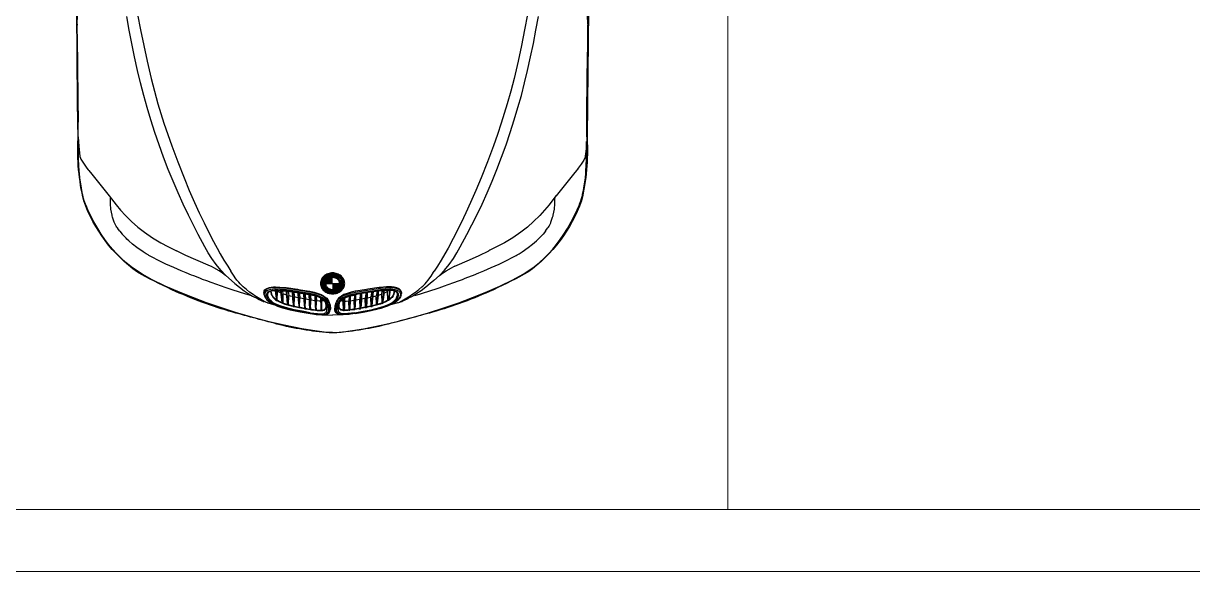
# Model space of a CAD drawing. Header units: inches. Extents: x 13 to 261, y -112 to -47.
# Drawn here: x 21.486 to 25.245, y -83.927 to -82.163 of the extents above; entities that cross this region are included whole.
import ezdxf

# ---------------------------------------------------------------- set-up
doc = ezdxf.new("R2010")
doc.units = ezdxf.units.IN
doc.header["$MEASUREMENT"] = 0
doc.layers.add('BANQUETA', color=2, linetype='Continuous', lineweight=18)
doc.layers.add('CAJONES', color=3, linetype='Continuous', lineweight=20)
doc.layers.add('CONTORNO', color=7, linetype='Continuous')

msp = doc.modelspace()

# ---------------------------------------------------------------- linework, layer by layer
for p, q in [((21.7058, -82.6485), (21.7614, -82.7181)), ((23.2538, -82.6485), (23.1982, -82.7181)), ((21.7956, -82.8317), (21.803, -82.8407)), ((23.164, -82.8317), (23.1566, -82.8407)), ((22.0872, -82.9443), (22.0874, -82.9439)), ((22.1364, -82.9743), (22.12, -82.9571)), ((22.8232, -82.9743), (22.8396, -82.9571)), ((22.8724, -82.9443), (22.8722, -82.9439)), ((22.1546, -82.9901), (22.1364, -82.9743)), ((22.444, -82.9984), (22.4575, -82.9984)), ((22.4441, -82.9973), (22.4576, -82.9973)), ((22.4442, -82.9962), (22.4578, -82.9962)), ((22.4444, -82.9951), (22.458, -82.9951)), ((22.4446, -82.9939), (22.4584, -82.9939)), ((22.4448, -82.9928), (22.4588, -82.9928)), ((22.4452, -82.9917), (22.4593, -82.9917)), ((22.4455, -82.9906), (22.46, -82.9906)), ((22.4459, -82.9894), (22.4573, -82.9894)), ((22.4464, -82.9883), (22.4557, -82.9883)), ((22.4469, -82.9872), (22.4541, -82.9872)), ((22.4475, -82.9861), (22.4525, -82.9861)), ((22.4482, -82.985), (22.4508, -82.985)), ((22.4489, -82.9838), (22.4502, -82.9838)), ((22.4497, -82.9827), (22.4512, -82.9827)), ((22.4506, -82.9816), (22.4522, -82.9816)), ((22.4515, -82.9805), (22.4533, -82.9805)), ((22.4526, -82.9793), (22.4543, -82.9793)), ((22.4538, -82.9782), (22.4554, -82.9782)), ((22.4546, -82.9827), (22.4568, -82.9827)), ((22.455, -82.9771), (22.4733, -82.9771)), ((22.4551, -82.9838), (22.4558, -82.9838)), ((22.4556, -82.9816), (22.4577, -82.9816)), ((22.4565, -82.976), (22.4733, -82.976)), ((22.4577, -82.985), (22.46, -82.985)), ((22.4581, -82.9749), (22.4734, -82.9749)), ((22.4583, -82.9861), (22.4589, -82.9861)), ((22.4588, -82.9838), (22.461, -82.9838)), ((22.4592, -82.9894), (22.4607, -82.9894)), ((22.4592, -82.9984), (22.4798, -82.9984)), ((22.4593, -82.9973), (22.4798, -82.9973)), ((22.4595, -82.9962), (22.4798, -82.9962)), ((22.4597, -82.9782), (22.4732, -82.9782)), ((22.4598, -82.9951), (22.4798, -82.9951)), ((22.4599, -82.9737), (22.4734, -82.9737)), ((22.4599, -82.9827), (22.4608, -82.9827)), ((22.4602, -82.9883), (22.4615, -82.9883)), ((22.4602, -82.9939), (22.4798, -82.9939)), ((22.4604, -82.9793), (22.4732, -82.9793)), ((22.4607, -82.9928), (22.4798, -82.9928)), ((22.4613, -82.9872), (22.4625, -82.9872)), ((22.4613, -82.9917), (22.4798, -82.9917)), ((22.4619, -82.9906), (22.4798, -82.9906)), ((22.462, -82.9726), (22.4734, -82.9726)), ((22.4623, -82.9861), (22.4637, -82.9861)), ((22.4628, -82.9894), (22.4798, -82.9894)), ((22.4633, -82.985), (22.4651, -82.985)), ((22.4637, -82.9883), (22.4798, -82.9883)), ((22.464, -82.9805), (22.4757, -82.9805)), ((22.4643, -82.9838), (22.4667, -82.9838)), ((22.4644, -82.9715), (22.4735, -82.9715)), ((22.4647, -82.9816), (22.4713, -82.9816)), ((22.4648, -82.9827), (22.4687, -82.9827)), ((22.4649, -82.9872), (22.4798, -82.9872)), ((22.4662, -82.9861), (22.4798, -82.9861)), ((22.4675, -82.9704), (22.4735, -82.9704)), ((22.4678, -82.985), (22.4798, -82.985)), ((22.4699, -82.9838), (22.4798, -82.9838)), ((22.4719, -82.9693), (22.4877, -82.9693)), ((22.4727, -82.9827), (22.4798, -82.9827)), ((22.4756, -82.9793), (22.484, -82.9793)), ((22.4768, -82.9782), (22.4781, -82.9782)), ((22.4769, -82.976), (22.4772, -82.976)), ((22.4769, -82.9771), (22.4777, -82.9771)), ((22.4775, -82.9704), (22.4821, -82.9704)), ((22.478, -82.9715), (22.4817, -82.9715)), ((22.4784, -82.9726), (22.4813, -82.9726)), ((22.4788, -82.9737), (22.4808, -82.9737)), ((22.4793, -82.9749), (22.4804, -82.9749)), ((22.4797, -82.976), (22.4799, -82.976)), ((22.4815, -82.9782), (22.4828, -82.9782)), ((22.482, -82.9771), (22.4828, -82.9771)), ((22.4824, -82.976), (22.4828, -82.976)), ((22.484, -82.9805), (22.498, -82.9805)), ((22.4861, -82.9704), (22.4921, -82.9704)), ((22.4862, -82.9715), (22.4952, -82.9715)), ((22.4862, -82.9726), (22.4977, -82.9726)), ((22.4863, -82.9737), (22.4998, -82.9737)), ((22.4863, -82.9749), (22.5016, -82.9749)), ((22.4863, -82.976), (22.5032, -82.976)), ((22.4864, -82.9771), (22.501, -82.9771)), ((22.4864, -82.9782), (22.5, -82.9782)), ((22.4865, -82.9793), (22.499, -82.9793)), ((22.4883, -82.9816), (22.497, -82.9816)), ((22.491, -82.9827), (22.496, -82.9827)), ((22.493, -82.9838), (22.4952, -82.9838)), ((22.4946, -82.985), (22.4966, -82.985)), ((22.496, -82.9861), (22.5006, -82.9861)), ((22.4971, -82.9872), (22.4996, -82.9872)), ((22.4981, -82.9883), (22.4998, -82.9883)), ((22.4989, -82.9894), (22.5005, -82.9894)), ((22.4995, -82.985), (22.5016, -82.985)), ((22.4997, -82.9906), (22.5141, -82.9906)), ((22.5003, -82.9917), (22.5145, -82.9917)), ((22.5008, -82.9928), (22.5148, -82.9928)), ((22.5013, -82.9939), (22.5151, -82.9939)), ((22.5016, -82.9951), (22.5153, -82.9951)), ((22.5019, -82.9962), (22.5154, -82.9962)), ((22.5021, -82.9973), (22.5156, -82.9973)), ((22.5022, -82.9984), (22.5156, -82.9984)), ((22.5023, -82.9838), (22.5026, -82.9838)), ((22.5024, -82.9805), (22.5036, -82.9805)), ((22.5025, -82.9894), (22.5137, -82.9894)), ((22.503, -82.9771), (22.5046, -82.9771)), ((22.5034, -82.9793), (22.5071, -82.9793)), ((22.5044, -82.9782), (22.5059, -82.9782)), ((22.5053, -82.9883), (22.5132, -82.9883)), ((22.5063, -82.9838), (22.5081, -82.9838)), ((22.5069, -82.9805), (22.5081, -82.9805)), ((22.5073, -82.9827), (22.5099, -82.9827)), ((22.5079, -82.9816), (22.5091, -82.9816)), ((22.5081, -82.9872), (22.5127, -82.9872)), ((22.5095, -82.9838), (22.5107, -82.9838)), ((22.5102, -82.985), (22.5115, -82.985)), ((22.511, -82.9861), (22.5121, -82.9861)), ((22.805, -82.9901), (22.8232, -82.9743)), ((22.282, -83.0277), (22.282, -83.0239)), ((22.3018, -83.0537), (22.3028, -83.0245)), ((22.3204, -83.0623), (22.3214, -83.0335)), ((22.444, -82.9995), (22.4574, -82.9995)), ((22.444, -83.0007), (22.4575, -83.0007)), ((22.4441, -83.0018), (22.4576, -83.0018)), ((22.4442, -83.0029), (22.4578, -83.0029)), ((22.4444, -83.004), (22.458, -83.004)), ((22.4446, -83.0051), (22.4584, -83.0051)), ((22.4448, -83.0063), (22.4588, -83.0063)), ((22.4451, -83.0074), (22.4593, -83.0074)), ((22.4455, -83.0085), (22.46, -83.0085)), ((22.4459, -83.0096), (22.4607, -83.0096)), ((22.4464, -83.0108), (22.4616, -83.0108)), ((22.4469, -83.0119), (22.4625, -83.0119)), ((22.4475, -83.013), (22.4637, -83.013)), ((22.4482, -83.0141), (22.4651, -83.0141)), ((22.4489, -83.0152), (22.4667, -83.0152)), ((22.4497, -83.0164), (22.4687, -83.0164)), ((22.4506, -83.0175), (22.4713, -83.0175)), ((22.4515, -83.0186), (22.4757, -83.0186)), ((22.4526, -83.0197), (22.507, -83.0197)), ((22.4538, -83.0209), (22.5059, -83.0209)), ((22.455, -83.022), (22.5046, -83.022)), ((22.4565, -83.0231), (22.5032, -83.0231)), ((22.4574, -82.9995), (22.5022, -82.9995)), ((22.4581, -83.0242), (22.5016, -83.0242)), ((22.4599, -83.0253), (22.4998, -83.0253)), ((22.462, -83.0265), (22.4977, -83.0265)), ((22.4644, -83.0276), (22.4952, -83.0276)), ((22.4675, -83.0287), (22.4922, -83.0287)), ((22.4719, -83.0298), (22.4877, -83.0298)), ((22.4798, -82.9995), (22.5005, -82.9995)), ((22.4798, -83.0007), (22.5005, -83.0007)), ((22.4798, -83.0018), (22.5003, -83.0018)), ((22.4798, -83.0029), (22.5001, -83.0029)), ((22.4798, -83.004), (22.4998, -83.004)), ((22.4798, -83.0051), (22.4995, -83.0051)), ((22.4798, -83.0063), (22.499, -83.0063)), ((22.4798, -83.0074), (22.4984, -83.0074)), ((22.4798, -83.0085), (22.4977, -83.0085)), ((22.4798, -83.0096), (22.4969, -83.0096)), ((22.4798, -83.0108), (22.4959, -83.0108)), ((22.4798, -83.0119), (22.4948, -83.0119)), ((22.4798, -83.013), (22.4935, -83.013)), ((22.4798, -83.0141), (22.4918, -83.0141)), ((22.4798, -83.0152), (22.4898, -83.0152)), ((22.4798, -83.0164), (22.4869, -83.0164)), ((22.484, -83.0186), (22.5081, -83.0186)), ((22.4884, -83.0175), (22.5091, -83.0175)), ((22.491, -83.0164), (22.51, -83.0164)), ((22.493, -83.0152), (22.5107, -83.0152)), ((22.4946, -83.0141), (22.5115, -83.0141)), ((22.496, -83.013), (22.5121, -83.013)), ((22.4971, -83.0119), (22.5127, -83.0119)), ((22.4981, -83.0108), (22.5132, -83.0108)), ((22.499, -83.0096), (22.5137, -83.0096)), ((22.4997, -83.0085), (22.5141, -83.0085)), ((22.5003, -83.0074), (22.5145, -83.0074)), ((22.5008, -83.0063), (22.5148, -83.0063)), ((22.5013, -83.0051), (22.5151, -83.0051)), ((22.5016, -83.004), (22.5153, -83.004)), ((22.5019, -83.0029), (22.5154, -83.0029)), ((22.5021, -83.0018), (22.5156, -83.0018)), ((22.5022, -82.9995), (22.5157, -82.9995)), ((22.5022, -83.0007), (22.5156, -83.0007)), ((22.6392, -83.0623), (22.6382, -83.0335)), ((22.6578, -83.0537), (22.6568, -83.0245)), ((22.6776, -83.0281), (22.6782, -83.0291)), ((22.678, -83.0241), (22.678, -83.0239)), ((22.3204, -83.0639), (22.3184, -83.0633)), ((22.3384, -83.0679), (22.3394, -83.0393)), ((22.3394, -83.0393), (22.3392, -83.0385)), ((22.3508, -83.0419), (22.3446, -83.0405)), ((22.3562, -83.0723), (22.3572, -83.0435)), ((22.3572, -83.0435), (22.357, -83.0427)), ((22.3738, -83.0759), (22.3748, -83.0471)), ((22.3748, -83.0471), (22.3746, -83.0465)), ((22.3916, -83.0793), (22.3926, -83.0505)), ((22.3926, -83.0505), (22.3924, -83.0497)), ((22.4052, -83.0527), (22.3926, -83.0505)), ((22.4092, -83.0823), (22.4102, -83.0535)), ((22.4102, -83.0535), (22.41, -83.0527)), ((22.4234, -83.0553), (22.4102, -83.0535)), ((22.4268, -83.0847), (22.4278, -83.0557)), ((22.4282, -83.0557), (22.4278, -83.0557)), ((22.4444, -83.0855), (22.4454, -83.0565)), ((22.4452, -83.0487), (22.4454, -83.0557)), ((22.4454, -83.0565), (22.4454, -83.0557)), ((22.4584, -83.0641), (22.4582, -83.0633)), ((22.466, -83.0567), (22.466, -83.0565)), ((22.4724, -83.0841), (22.4714, -83.0713)), ((22.4716, -83.0697), (22.4728, -83.0809)), ((22.488, -83.0697), (22.4868, -83.0809)), ((22.4872, -83.0841), (22.4882, -83.0713)), ((22.4936, -83.0567), (22.4936, -83.0565)), ((22.5012, -83.0641), (22.5014, -83.0633)), ((22.5144, -83.0487), (22.5142, -83.0557)), ((22.5142, -83.0565), (22.5142, -83.0557)), ((22.5152, -83.0855), (22.5142, -83.0565)), ((22.5314, -83.0557), (22.5318, -83.0557)), ((22.5328, -83.0847), (22.5318, -83.0557)), ((22.5362, -83.0553), (22.5494, -83.0535)), ((22.5494, -83.0535), (22.5496, -83.0527)), ((22.5504, -83.0823), (22.5494, -83.0535)), ((22.5544, -83.0527), (22.567, -83.0505)), ((22.567, -83.0505), (22.5672, -83.0497)), ((22.568, -83.0793), (22.567, -83.0505)), ((22.5848, -83.0471), (22.585, -83.0465)), ((22.5858, -83.0759), (22.5848, -83.0471)), ((22.6024, -83.0435), (22.6026, -83.0427)), ((22.6034, -83.0723), (22.6024, -83.0435)), ((22.6088, -83.0419), (22.615, -83.0405)), ((22.6202, -83.0393), (22.6204, -83.0385)), ((22.6212, -83.0679), (22.6202, -83.0393)), ((22.6392, -83.0639), (22.6412, -83.0633)), ((22.3896, -83.0805), (22.3894, -83.0805)), ((22.3916, -83.0809), (22.3894, -83.0805)), ((22.3916, -83.0793), (22.407, -83.0821)), ((22.394, -83.0813), (22.3916, -83.0809)), ((22.394, -83.0813), (22.402, -83.0827)), ((22.4268, -83.0861), (22.4248, -83.0859)), ((22.4424, -83.0869), (22.4426, -83.0869)), ((22.4444, -83.0855), (22.4444, -83.0869)), ((22.5152, -83.0855), (22.5152, -83.0869)), ((22.5172, -83.0869), (22.517, -83.0869)), ((22.5328, -83.0861), (22.5348, -83.0859)), ((22.568, -83.0793), (22.5526, -83.0821)), ((22.5656, -83.0813), (22.5576, -83.0827)), ((22.5656, -83.0813), (22.568, -83.0809)), ((22.568, -83.0809), (22.5702, -83.0805)), ((22.57, -83.0805), (22.5702, -83.0805))]:
    msp.add_line(p, q)
for points in [[(21.659, -82.1651), (21.6602, -82.1369), (21.663, -82.1087), (21.6696, -82.0843)], [(23.3006, -82.1651), (23.2994, -82.1369), (23.2966, -82.1087), (23.29, -82.0843)], [(21.8528, -82.1339), (21.8624, -82.1841), (21.8726, -82.2343), (21.8834, -82.2843), (21.8964, -82.3399), (21.907, -82.3807), (21.9184, -82.4213), (21.9376, -82.4839), (21.9498, -82.5205), (21.9626, -82.5569), (21.982, -82.6089), (22.0024, -82.6601), (22.019, -82.7001), (22.0362, -82.7397), (22.051, -82.7725), (22.0664, -82.8047), (22.0918, -82.8547), (22.1086, -82.8863), (22.1186, -82.9047)], [(23.1068, -82.1339), (23.0972, -82.1841), (23.087, -82.2343), (23.0762, -82.2843), (23.0632, -82.3399), (23.0526, -82.3807), (23.0412, -82.4213), (23.022, -82.4839), (23.0098, -82.5205), (22.997, -82.5569), (22.9776, -82.6089), (22.9572, -82.6601), (22.9406, -82.7001), (22.9234, -82.7397), (22.9086, -82.7725), (22.8932, -82.8047), (22.8678, -82.8547), (22.851, -82.8863), (22.841, -82.9047)], [(21.659, -82.1651), (21.659, -82.1659), (21.659, -82.1673), (21.659, -82.1687)], [(21.662, -82.5245), (21.6622, -82.4973), (21.6624, -82.4653), (21.6622, -82.4207), (21.6618, -82.3753), (21.661, -82.3297), (21.6604, -82.2841), (21.6596, -82.2247), (21.659, -82.1687)], [(22.12, -82.9571), (22.1052, -82.9389), (22.0914, -82.9195), (22.08, -82.9011), (22.0692, -82.8821), (22.048, -82.8423), (22.0166, -82.7803), (21.9994, -82.7443), (21.9828, -82.7077), (21.9668, -82.6707), (21.9516, -82.6333), (21.9364, -82.5939), (21.922, -82.5541), (21.9084, -82.5141), (21.8956, -82.4737), (21.8838, -82.4341), (21.8728, -82.3945), (21.8624, -82.3545), (21.8528, -82.3143), (21.8432, -82.2711), (21.8342, -82.2279), (21.826, -82.1845), (21.8182, -82.1411)], [(22.8396, -82.9571), (22.8544, -82.9389), (22.8682, -82.9195), (22.8796, -82.9011), (22.8904, -82.8821), (22.9116, -82.8423), (22.943, -82.7803), (22.9602, -82.7443), (22.9768, -82.7077), (22.9928, -82.6707), (23.008, -82.6333), (23.0232, -82.5939), (23.0376, -82.5541), (23.0512, -82.5141), (23.064, -82.4737), (23.0758, -82.4341), (23.0868, -82.3945), (23.0972, -82.3545), (23.1068, -82.3143), (23.1164, -82.2711), (23.1254, -82.2279), (23.1336, -82.1845), (23.1414, -82.1411)], [(23.2976, -82.5245), (23.2974, -82.4973), (23.2972, -82.4653), (23.2974, -82.4207), (23.2978, -82.3753), (23.2986, -82.3297), (23.2992, -82.2841), (23.3, -82.2247), (23.3006, -82.1687)], [(23.3006, -82.1651), (23.3006, -82.1659), (23.3006, -82.1673), (23.3006, -82.1687)], [(21.6622, -82.5281), (21.662, -82.5257), (21.662, -82.5245)], [(21.6622, -82.5281), (21.6638, -82.5587), (21.6673, -82.59)], [(21.6652, -82.6399), (21.6652, -82.6397), (21.6632, -82.6003), (21.663, -82.5427), (21.663, -82.5427)], [(23.2974, -82.5281), (23.2958, -82.5587), (23.2923, -82.59)], [(23.2944, -82.6399), (23.2944, -82.6397), (23.2964, -82.6003), (23.2966, -82.5427), (23.2966, -82.5427)], [(23.2974, -82.5281), (23.2976, -82.5257), (23.2976, -82.5245)], [(21.6673, -82.59), (21.6676, -82.5915), (21.6688, -82.5961), (21.6706, -82.6003)], [(21.6706, -82.6003), (21.672, -82.6027), (21.6806, -82.6161), (21.69, -82.6291), (21.694, -82.6341)], [(23.289, -82.6003), (23.2876, -82.6027), (23.279, -82.6161), (23.2696, -82.6291), (23.2656, -82.6341)], [(23.2923, -82.59), (23.292, -82.5915), (23.2908, -82.5961), (23.289, -82.6003)], [(21.671, -82.6861), (21.669, -82.6727), (21.6672, -82.6599), (21.6656, -82.6449), (21.6652, -82.6399)], [(21.694, -82.6341), (21.6952, -82.6357), (21.6956, -82.6361), (21.7058, -82.6485)], [(23.2656, -82.6341), (23.2644, -82.6357), (23.264, -82.6361), (23.2538, -82.6485)], [(23.2886, -82.6861), (23.2906, -82.6727), (23.2924, -82.6599), (23.294, -82.6449), (23.2944, -82.6399)], [(21.6872, -82.7485), (21.6858, -82.7449), (21.6836, -82.7389), (21.6816, -82.7335), (21.6792, -82.7263), (21.6776, -82.7197), (21.6766, -82.7157), (21.676, -82.7127), (21.6736, -82.7009), (21.671, -82.6861)], [(23.2724, -82.7485), (23.2738, -82.7449), (23.276, -82.7389), (23.278, -82.7335), (23.2804, -82.7263), (23.282, -82.7197), (23.283, -82.7157), (23.2836, -82.7127), (23.286, -82.7009), (23.2886, -82.6861)], [(21.7614, -82.7181), (21.7616, -82.7183), (21.7836, -82.7465), (21.7984, -82.7643), (21.814, -82.7813), (21.8334, -82.8001), (21.8536, -82.8181), (21.8748, -82.8347), (21.9004, -82.8525), (21.9274, -82.8685), (21.9506, -82.8811), (21.974, -82.8931), (21.9776, -82.8949)], [(21.7712, -82.7821), (21.7706, -82.7799), (21.7668, -82.7611), (21.7654, -82.7435), (21.7658, -82.7253)], [(21.766, -82.7239), (21.7658, -82.7245), (21.7658, -82.7253)], [(23.1982, -82.7181), (23.198, -82.7183), (23.176, -82.7465), (23.1612, -82.7643), (23.1456, -82.7813), (23.1262, -82.8001), (23.106, -82.8181), (23.0848, -82.8347), (23.0592, -82.8525), (23.0322, -82.8685), (23.009, -82.8811), (22.9856, -82.8931), (22.982, -82.8949)], [(23.1884, -82.7821), (23.189, -82.7799), (23.1928, -82.7611), (23.1942, -82.7435), (23.1938, -82.7253)], [(23.1936, -82.7239), (23.1938, -82.7245), (23.1938, -82.7253)], [(22.4798, -83.1575), (22.466, -83.1571), (22.4522, -83.1559), (22.4154, -83.1511), (22.3804, -83.1453), (22.3238, -83.1341), (22.2754, -83.1227), (22.2272, -83.1101), (22.1712, -83.0937), (22.1192, -83.0771), (22.0744, -83.0617), (22.03, -83.0451), (21.9896, -83.0291), (21.9418, -83.0081), (21.9, -82.9877), (21.8674, -82.9697), (21.8494, -82.9585), (21.8322, -82.9463), (21.815, -82.9323), (21.7986, -82.9173), (21.785, -82.9035), (21.7722, -82.8891), (21.7598, -82.8741), (21.748, -82.8583), (21.736, -82.8409), (21.7246, -82.8227), (21.7126, -82.8019), (21.7016, -82.7807), (21.6934, -82.7631), (21.6872, -82.7485)], [(22.4798, -83.1575), (22.4936, -83.1571), (22.5074, -83.1559), (22.5442, -83.1511), (22.5792, -83.1453), (22.6358, -83.1341), (22.6842, -83.1227), (22.7324, -83.1101), (22.7884, -83.0937), (22.8404, -83.0771), (22.8852, -83.0617), (22.9296, -83.0451), (22.97, -83.0291), (23.0178, -83.0081), (23.0596, -82.9877), (23.0922, -82.9697), (23.1102, -82.9585), (23.1274, -82.9463), (23.1446, -82.9323), (23.161, -82.9173), (23.1746, -82.9035), (23.1874, -82.8891), (23.1998, -82.8741), (23.2116, -82.8583), (23.2236, -82.8409), (23.235, -82.8227), (23.247, -82.8019), (23.258, -82.7807), (23.2662, -82.7631), (23.2724, -82.7485)], [(21.7956, -82.8317), (21.7916, -82.8261), (21.788, -82.8211), (21.7858, -82.8181), (21.784, -82.8151), (21.7816, -82.8109), (21.7786, -82.8045), (21.778, -82.8023), (21.7756, -82.7957), (21.7736, -82.7899), (21.7724, -82.7859), (21.7712, -82.7821)], [(23.164, -82.8317), (23.168, -82.8261), (23.1716, -82.8211), (23.1738, -82.8181), (23.1756, -82.8151), (23.178, -82.8109), (23.181, -82.8045), (23.1816, -82.8023), (23.184, -82.7957), (23.186, -82.7899), (23.1872, -82.7859), (23.1884, -82.7821)], [(22.2154, -83.0387), (22.1974, -83.0331), (22.1604, -83.0211), (22.1502, -83.0177), (22.1376, -83.0135), (22.1196, -83.0073), (22.108, -83.0033), (22.0898, -82.9969), (22.075, -82.9913), (22.062, -82.9865), (22.0532, -82.9831), (22.0332, -82.9753), (22.0266, -82.9727), (22.0092, -82.9657), (21.9934, -82.9591), (21.9698, -82.9487), (21.944, -82.9373), (21.9202, -82.9259), (21.9002, -82.9155), (21.8894, -82.9095), (21.8868, -82.9079), (21.8804, -82.9043), (21.8704, -82.8983), (21.8506, -82.8843), (21.8368, -82.8731), (21.8244, -82.8625), (21.8188, -82.8569), (21.8162, -82.8543), (21.803, -82.8407)], [(22.7442, -83.0387), (22.7622, -83.0331), (22.7992, -83.0211), (22.8094, -83.0177), (22.822, -83.0135), (22.84, -83.0073), (22.8516, -83.0033), (22.8698, -82.9969), (22.8846, -82.9913), (22.8976, -82.9865), (22.9064, -82.9831), (22.9264, -82.9753), (22.933, -82.9727), (22.9504, -82.9657), (22.9662, -82.9591), (22.9898, -82.9487), (23.0156, -82.9373), (23.0394, -82.9259), (23.0594, -82.9155), (23.0702, -82.9095), (23.0728, -82.9079), (23.0792, -82.9043), (23.0892, -82.8983), (23.109, -82.8843), (23.1228, -82.8731), (23.1352, -82.8625), (23.1408, -82.8569), (23.1434, -82.8543), (23.1566, -82.8407)], [(22.136, -82.9741), (22.126, -82.9665), (22.1152, -82.9591), (22.0976, -82.9491), (22.09, -82.9455), (22.0872, -82.9443), (22.0396, -82.9239), (22.0084, -82.9097), (21.9776, -82.8949)], [(22.1186, -82.9047), (22.1304, -82.9247), (22.1426, -82.9441), (22.153, -82.9605)], [(22.841, -82.9047), (22.8292, -82.9247), (22.817, -82.9441), (22.8066, -82.9605)], [(22.8236, -82.9741), (22.8336, -82.9665), (22.8444, -82.9591), (22.862, -82.9491), (22.8696, -82.9455), (22.8724, -82.9443), (22.92, -82.9239), (22.9512, -82.9097), (22.982, -82.8949)], [(22.153, -82.9603), (22.153, -82.9603), (22.153, -82.9605)], [(22.27, -83.0621), (22.27, -83.0621), (22.267, -83.0605), (22.2516, -83.0521), (22.2302, -83.0393), (22.2246, -83.0355), (22.213, -83.0275), (22.2026, -83.0193), (22.1924, -83.0107), (22.1898, -83.0083), (22.1822, -83.0005), (22.178, -82.9959), (22.1724, -82.9891), (22.1668, -82.9817), (22.1632, -82.9765), (22.155, -82.9637), (22.153, -82.9605)], [(22.153, -82.9605), (22.153, -82.9605), (22.153, -82.9605), (22.153, -82.9605), (22.153, -82.9605)], [(22.6896, -83.0621), (22.6896, -83.0621), (22.6926, -83.0605), (22.708, -83.0521), (22.7294, -83.0393), (22.735, -83.0355), (22.7466, -83.0275), (22.757, -83.0193), (22.7672, -83.0107), (22.7698, -83.0083), (22.7774, -83.0005), (22.7816, -82.9959), (22.7872, -82.9891), (22.7928, -82.9817), (22.7964, -82.9765), (22.8046, -82.9637), (22.8066, -82.9605)], [(22.8066, -82.9603), (22.8066, -82.9603), (22.8066, -82.9605)], [(22.8066, -82.9605), (22.8066, -82.9605), (22.8066, -82.9605), (22.8066, -82.9605), (22.8066, -82.9605)], [(22.1546, -82.9901), (22.1656, -82.9997), (22.1804, -83.0119), (22.195, -83.0229), (22.2086, -83.0323), (22.222, -83.0405), (22.238, -83.0485)], [(22.4552, -82.9783), (22.4498, -82.9842), (22.4585, -82.9902), (22.4641, -82.9841)], [(22.4576, -82.9819), (22.4555, -82.9841), (22.4541, -82.9832), (22.4562, -82.9809), (22.4562, -82.9809)], [(22.4596, -82.9829), (22.4573, -82.9854), (22.4587, -82.9863), (22.461, -82.9838)], [(22.805, -82.9901), (22.794, -82.9997), (22.7792, -83.0119), (22.7646, -83.0229), (22.751, -83.0323), (22.7376, -83.0405), (22.7216, -83.0485)], [(22.2584, -83.0295), (22.2593, -83.0253), (22.2602, -83.0233), (22.2621, -83.0205), (22.2635, -83.0191), (22.2666, -83.017), (22.2738, -83.0138), (22.2764, -83.013), (22.2818, -83.0117), (22.2893, -83.0107), (22.2959, -83.0104), (22.3103, -83.0111), (22.3266, -83.0125)], [(22.2584, -83.0295), (22.2586, -83.0317), (22.259, -83.0333)], [(22.333, -83.0159), (22.3262, -83.0151), (22.31, -83.0133), (22.293, -83.0127), (22.2812, -83.0137), (22.2728, -83.0161), (22.266, -83.0195), (22.2618, -83.0231), (22.2598, -83.0265), (22.2588, -83.0299), (22.259, -83.0333)], [(22.2594, -83.0359), (22.2592, -83.0345), (22.259, -83.0333)], [(22.2594, -83.0359), (22.262, -83.0427), (22.2658, -83.0487), (22.2686, -83.0521), (22.2748, -83.0577), (22.2828, -83.0631)], [(22.4054, -83.0319), (22.3664, -83.0253), (22.3656, -83.0251), (22.3256, -83.0195), (22.3104, -83.0179), (22.2954, -83.0173), (22.294, -83.0173), (22.2866, -83.0179), (22.2798, -83.0191), (22.2734, -83.0211), (22.2682, -83.0237), (22.2644, -83.0267), (22.2624, -83.0299), (22.2616, -83.0331), (22.2616, -83.0363), (22.2636, -83.0437), (22.2678, -83.0505)], [(22.4074, -83.0963), (22.3814, -83.0917), (22.3554, -83.0865), (22.3438, -83.0837), (22.3394, -83.0827), (22.3238, -83.0787), (22.3092, -83.0739), (22.295, -83.0679), (22.286, -83.0629), (22.2784, -83.0571), (22.2758, -83.0545), (22.2722, -83.0499), (22.2694, -83.0441), (22.268, -83.0379), (22.268, -83.0343), (22.269, -83.0307), (22.272, -83.0271), (22.275, -83.0251), (22.2804, -83.0229), (22.2868, -83.0213), (22.2944, -83.0205), (22.3044, -83.0201), (22.3212, -83.0213), (22.323, -83.0215), (22.3256, -83.0217), (22.3334, -83.0227), (22.3652, -83.0273), (22.404, -83.0339), (22.4048, -83.0341)], [(22.4078, -83.0939), (22.3818, -83.0893), (22.356, -83.0841), (22.3444, -83.0813), (22.3402, -83.0803), (22.3252, -83.0763), (22.3112, -83.0719), (22.2976, -83.0663), (22.289, -83.0615), (22.2818, -83.0559), (22.2794, -83.0533), (22.2758, -83.0487), (22.273, -83.0431), (22.2714, -83.0371), (22.2714, -83.0335), (22.2726, -83.0301), (22.2759, -83.0264)], [(22.2759, -83.0264), (22.2774, -83.0255), (22.2818, -83.0239), (22.2882, -83.0227), (22.2956, -83.0219), (22.3052, -83.0219), (22.3214, -83.0231), (22.3232, -83.0233), (22.3256, -83.0237), (22.3334, -83.0247), (22.365, -83.0291), (22.4036, -83.0357), (22.4044, -83.0359)], [(22.2812, -83.0242), (22.2814, -83.0293), (22.2826, -83.0349), (22.285, -83.0399), (22.2886, -83.0449), (22.29, -83.0463), (22.2966, -83.0521), (22.2996, -83.0541)], [(22.282, -83.0277), (22.2836, -83.0345), (22.287, -83.0405), (22.2906, -83.0449), (22.2956, -83.0493), (22.2992, -83.0521)], [(22.2954, -83.0219), (22.2956, -83.0237), (22.2962, -83.0313), (22.2964, -83.0321), (22.2984, -83.0473), (22.2996, -83.0541)], [(22.2974, -83.0219), (22.2976, -83.0241), (22.2982, -83.0319), (22.2984, -83.0325), (22.3004, -83.0477), (22.3018, -83.0555)], [(22.3028, -83.0245), (22.3024, -83.0233), (22.3022, -83.0219)], [(22.314, -83.0305), (22.3064, -83.0267), (22.3028, -83.0245)], [(22.3184, -83.0633), (22.3168, -83.0549), (22.3164, -83.0513), (22.3144, -83.0351), (22.3138, -83.0291), (22.3138, -83.0273), (22.3134, -83.0225)], [(22.3204, -83.0639), (22.3188, -83.0553), (22.3184, -83.0519), (22.3164, -83.0355), (22.3158, -83.0295), (22.3158, -83.0275), (22.3154, -83.0225)], [(22.321, -83.0321), (22.32, -83.0257), (22.3196, -83.0229)], [(22.3214, -83.0335), (22.3212, -83.0329), (22.321, -83.0321)], [(22.3324, -83.0373), (22.3258, -83.0351), (22.322, -83.0339), (22.3214, -83.0335)], [(22.3266, -83.0125), (22.3306, -83.0131), (22.3668, -83.0181), (22.3704, -83.0187), (22.4046, -83.0245), (22.4068, -83.0249)], [(22.3364, -83.0689), (22.3342, -83.0553), (22.3342, -83.0541), (22.3326, -83.0387), (22.332, -83.0305), (22.3318, -83.0291), (22.3316, -83.0245)], [(22.4062, -83.0277), (22.3608, -83.0199), (22.333, -83.0159)], [(22.3384, -83.0695), (22.3362, -83.0557), (22.3354, -83.0471), (22.3346, -83.0391), (22.3342, -83.0357), (22.334, -83.0309), (22.3336, -83.0265), (22.3336, -83.0247)], [(22.3372, -83.0251), (22.3374, -83.0259), (22.3392, -83.0385)], [(22.3498, -83.0269), (22.3502, -83.0339), (22.3504, -83.0387), (22.3508, -83.0421), (22.3514, -83.0503), (22.3522, -83.0591), (22.3542, -83.0733)], [(22.3518, -83.0271), (22.3522, -83.0341), (22.3524, -83.0391), (22.3528, -83.0423), (22.3534, -83.0507), (22.3542, -83.0595), (22.3562, -83.0737)], [(22.355, -83.0277), (22.3552, -83.0297), (22.357, -83.0427)], [(22.368, -83.0297), (22.3682, -83.0315), (22.3684, -83.0369), (22.3688, -83.0453), (22.3694, -83.0537), (22.3702, -83.0625), (22.3718, -83.0771)], [(22.3738, -83.0775), (22.3722, -83.0629), (22.3718, -83.0601), (22.3708, -83.0455), (22.3708, -83.0453), (22.3704, -83.0373), (22.37, -83.0299)], [(22.373, -83.0305), (22.3732, -83.0331), (22.3746, -83.0465)], [(22.3864, -83.0327), (22.3866, -83.0397), (22.387, -83.0483), (22.3874, -83.0569), (22.388, -83.0657), (22.3894, -83.0805)], [(22.3884, -83.0329), (22.3886, -83.0401), (22.389, -83.0485), (22.3894, -83.0571), (22.39, -83.0661), (22.3916, -83.0809)], [(22.391, -83.0335), (22.3912, -83.0363), (22.3924, -83.0497)], [(22.4584, -83.0633), (22.458, -83.0623), (22.4568, -83.0599), (22.4542, -83.0561), (22.45, -83.0521), (22.4442, -83.0481), (22.4372, -83.0447), (22.4266, -83.0411), (22.4156, -83.0383), (22.4044, -83.0359)], [(22.4072, -83.0835), (22.406, -83.0687), (22.4058, -83.0657), (22.4052, -83.0511), (22.4048, -83.0425), (22.4046, -83.0375), (22.4046, -83.0361)], [(22.4074, -83.0963), (22.4316, -83.0993), (22.446, -83.0999), (22.4552, -83.0991), (22.4598, -83.0975), (22.4626, -83.0955), (22.4642, -83.0935), (22.4662, -83.0877), (22.4662, -83.0873), (22.4666, -83.0831), (22.4656, -83.0747), (22.4654, -83.0741), (22.4634, -83.0673), (22.4612, -83.0621), (22.4574, -83.0563), (22.4526, -83.0515), (22.4464, -83.0471), (22.4388, -83.0433), (22.4278, -83.0395), (22.4164, -83.0365), (22.4048, -83.0341)], [(22.427, -83.0993), (22.427, -83.0993), (22.4336, -83.0999), (22.4454, -83.1007), (22.4552, -83.1001), (22.4618, -83.0983), (22.4656, -83.0955), (22.4678, -83.0919), (22.4688, -83.0877), (22.469, -83.0833), (22.4686, -83.0785), (22.4678, -83.0745), (22.4648, -83.0653), (22.463, -83.0611), (22.4604, -83.0569), (22.4546, -83.0507), (22.4466, -83.0449), (22.4368, -83.0403), (22.4214, -83.0355), (22.4054, -83.0319)], [(22.4714, -83.0713), (22.4686, -83.0617), (22.466, -83.0567), (22.4638, -83.0533), (22.4578, -83.0469), (22.449, -83.0409), (22.4384, -83.0361), (22.4226, -83.0313), (22.4062, -83.0277)], [(22.4066, -83.0365), (22.4068, -83.0427), (22.4072, -83.0513), (22.4076, -83.0599), (22.408, -83.0689), (22.4092, -83.0839)], [(22.4068, -83.0249), (22.4202, -83.0279), (22.4334, -83.0317), (22.4432, -83.0355), (22.4502, -83.0391), (22.456, -83.0433), (22.4608, -83.0475), (22.4644, -83.0521), (22.4676, -83.0577), (22.47, -83.0641), (22.4716, -83.0697)], [(22.5528, -83.0249), (22.5394, -83.0279), (22.5262, -83.0317), (22.5164, -83.0355), (22.5094, -83.0391), (22.5036, -83.0433), (22.4988, -83.0475), (22.4952, -83.0521), (22.492, -83.0577), (22.4896, -83.0641), (22.488, -83.0697)], [(22.4882, -83.0713), (22.491, -83.0617), (22.4936, -83.0567), (22.4958, -83.0533), (22.5018, -83.0469), (22.5106, -83.0409), (22.5212, -83.0361), (22.537, -83.0313), (22.5534, -83.0277)], [(22.5326, -83.0993), (22.5326, -83.0993), (22.526, -83.0999), (22.5142, -83.1007), (22.5044, -83.1001), (22.4978, -83.0983), (22.494, -83.0955), (22.4918, -83.0919), (22.4908, -83.0877), (22.4906, -83.0833), (22.491, -83.0785), (22.4918, -83.0745), (22.4948, -83.0653), (22.4966, -83.0611), (22.4992, -83.0569), (22.505, -83.0507), (22.513, -83.0449), (22.5228, -83.0403), (22.5382, -83.0355), (22.5542, -83.0319)], [(22.5522, -83.0963), (22.528, -83.0993), (22.5136, -83.0999), (22.5044, -83.0991), (22.4998, -83.0975), (22.497, -83.0955), (22.4954, -83.0935), (22.4934, -83.0877), (22.4934, -83.0873), (22.493, -83.0831), (22.494, -83.0747), (22.4942, -83.0741), (22.4962, -83.0673), (22.4984, -83.0621), (22.5022, -83.0563), (22.507, -83.0515), (22.5132, -83.0471), (22.5208, -83.0433), (22.5318, -83.0395), (22.5432, -83.0365), (22.5548, -83.0341)], [(22.5012, -83.0633), (22.5016, -83.0623), (22.5028, -83.0599), (22.5054, -83.0561), (22.5096, -83.0521), (22.5154, -83.0481), (22.5224, -83.0447), (22.533, -83.0411), (22.544, -83.0383), (22.5552, -83.0359)], [(22.553, -83.0365), (22.5528, -83.0427), (22.5524, -83.0513), (22.552, -83.0599), (22.5516, -83.0689), (22.5504, -83.0839)], [(22.5518, -83.0939), (22.5778, -83.0893), (22.6036, -83.0841), (22.6152, -83.0813), (22.6194, -83.0803), (22.6344, -83.0763), (22.6484, -83.0719), (22.662, -83.0663), (22.6706, -83.0615), (22.6778, -83.0559), (22.6802, -83.0533), (22.6838, -83.0487), (22.6866, -83.0431), (22.6882, -83.0371), (22.6882, -83.0335), (22.687, -83.0301), (22.6842, -83.0269), (22.6836, -83.0263)], [(22.5522, -83.0963), (22.5782, -83.0917), (22.6042, -83.0865), (22.6158, -83.0837), (22.6202, -83.0827), (22.6358, -83.0787), (22.6504, -83.0739), (22.6646, -83.0679), (22.6736, -83.0629), (22.6812, -83.0571), (22.6838, -83.0545), (22.6874, -83.0499), (22.6902, -83.0441), (22.6916, -83.0379), (22.6916, -83.0343), (22.6906, -83.0307), (22.6876, -83.0271), (22.6846, -83.0251), (22.6792, -83.0229), (22.6728, -83.0213), (22.6652, -83.0205), (22.6552, -83.0201), (22.6384, -83.0213), (22.6366, -83.0215), (22.634, -83.0217), (22.6262, -83.0227), (22.5944, -83.0273), (22.5556, -83.0339), (22.5548, -83.0341)], [(22.5524, -83.0835), (22.5536, -83.0687), (22.5538, -83.0657), (22.5544, -83.0511), (22.5548, -83.0425), (22.555, -83.0375), (22.555, -83.0361)], [(22.633, -83.0125), (22.629, -83.0131), (22.5928, -83.0181), (22.5892, -83.0187), (22.555, -83.0245), (22.5528, -83.0249)], [(22.5534, -83.0277), (22.5988, -83.0199), (22.6266, -83.0159)], [(22.5542, -83.0319), (22.5932, -83.0253), (22.594, -83.0251), (22.634, -83.0195), (22.6492, -83.0179), (22.6642, -83.0173), (22.6656, -83.0173), (22.673, -83.0179), (22.6798, -83.0191), (22.6862, -83.0211), (22.6914, -83.0237), (22.6952, -83.0267), (22.6972, -83.0299), (22.698, -83.0331), (22.698, -83.0363), (22.696, -83.0437), (22.6918, -83.0505)], [(22.6836, -83.0265), (22.6836, -83.0263), (22.6822, -83.0255), (22.6778, -83.0239), (22.6714, -83.0227), (22.664, -83.0219), (22.6544, -83.0219), (22.6382, -83.0231), (22.6364, -83.0233), (22.634, -83.0237), (22.6262, -83.0247), (22.5946, -83.0291), (22.556, -83.0357), (22.5552, -83.0359)], [(22.5686, -83.0335), (22.5684, -83.0363), (22.5672, -83.0497)], [(22.5712, -83.0329), (22.571, -83.0401), (22.5706, -83.0485), (22.5702, -83.0571), (22.5696, -83.0661), (22.568, -83.0809)], [(22.5732, -83.0327), (22.573, -83.0397), (22.5726, -83.0483), (22.5722, -83.0569), (22.5716, -83.0657), (22.5702, -83.0805)], [(22.5866, -83.0305), (22.5864, -83.0331), (22.585, -83.0465)], [(22.5858, -83.0775), (22.5874, -83.0629), (22.5878, -83.0601), (22.5888, -83.0455), (22.5888, -83.0453), (22.5892, -83.0373), (22.5896, -83.0299)], [(22.5916, -83.0297), (22.5914, -83.0315), (22.5912, -83.0369), (22.5908, -83.0453), (22.5902, -83.0537), (22.5894, -83.0625), (22.5878, -83.0771)], [(22.6046, -83.0277), (22.6044, -83.0297), (22.6026, -83.0427)], [(22.6078, -83.0271), (22.6074, -83.0341), (22.6072, -83.0391), (22.6068, -83.0423), (22.6062, -83.0507), (22.6054, -83.0595), (22.6034, -83.0737)], [(22.6098, -83.0269), (22.6094, -83.0339), (22.6092, -83.0387), (22.6088, -83.0421), (22.6082, -83.0503), (22.6074, -83.0591), (22.6054, -83.0733)], [(22.6224, -83.0251), (22.6222, -83.0259), (22.6204, -83.0385)], [(22.6212, -83.0695), (22.6234, -83.0557), (22.6242, -83.0471), (22.625, -83.0391), (22.6254, -83.0357), (22.6256, -83.0309), (22.626, -83.0265), (22.626, -83.0247)], [(22.6232, -83.0689), (22.6254, -83.0553), (22.6254, -83.0541), (22.627, -83.0387), (22.6276, -83.0305), (22.6278, -83.0291), (22.628, -83.0245)], [(22.6266, -83.0159), (22.6334, -83.0151), (22.6496, -83.0133), (22.6666, -83.0127), (22.6784, -83.0137), (22.6868, -83.0161), (22.6936, -83.0195), (22.6978, -83.0231), (22.6998, -83.0265), (22.7008, -83.0299), (22.7006, -83.0333)], [(22.6272, -83.0373), (22.6338, -83.0351), (22.6376, -83.0339), (22.6382, -83.0335)], [(22.7012, -83.0295), (22.7006, -83.0245), (22.6972, -83.0197), (22.6938, -83.0171), (22.6858, -83.0135), (22.678, -83.0115), (22.6694, -83.0105), (22.6664, -83.0103), (22.6536, -83.0105), (22.633, -83.0125)], [(22.6382, -83.0335), (22.6384, -83.0329), (22.6386, -83.0321)], [(22.6386, -83.0321), (22.6396, -83.0257), (22.64, -83.0229)], [(22.6392, -83.0639), (22.6408, -83.0553), (22.6412, -83.0519), (22.6432, -83.0355), (22.6438, -83.0295), (22.6438, -83.0275), (22.6442, -83.0225)], [(22.6412, -83.0633), (22.6428, -83.0549), (22.6432, -83.0513), (22.6452, -83.0351), (22.6458, -83.0291), (22.6458, -83.0273), (22.6462, -83.0225)], [(22.6456, -83.0305), (22.6532, -83.0267), (22.6568, -83.0245)], [(22.6568, -83.0245), (22.6572, -83.0233), (22.6574, -83.0219)], [(22.6622, -83.0219), (22.662, -83.0241), (22.6614, -83.0319), (22.6612, -83.0325), (22.6592, -83.0477), (22.6578, -83.0555)], [(22.6642, -83.0219), (22.664, -83.0237), (22.6634, -83.0313), (22.6632, -83.0321), (22.6612, -83.0473), (22.66, -83.0541)], [(22.6784, -83.0241), (22.6782, -83.0293), (22.677, -83.0349), (22.6746, -83.0399), (22.671, -83.0449), (22.6696, -83.0463), (22.663, -83.0521), (22.66, -83.0541)], [(22.6776, -83.0281), (22.6776, -83.0277), (22.676, -83.0345), (22.6726, -83.0405), (22.669, -83.0449), (22.664, -83.0493), (22.6604, -83.0521)], [(22.7002, -83.0359), (22.6976, -83.0427), (22.6938, -83.0487), (22.691, -83.0521), (22.6848, -83.0577), (22.6768, -83.0631)], [(22.6776, -83.0277), (22.6776, -83.0239), (22.6778, -83.0267), (22.6776, -83.0277)], [(22.7002, -83.0359), (22.7004, -83.0345), (22.7006, -83.0333)], [(22.7012, -83.0295), (22.701, -83.0317), (22.7006, -83.0333)], [(22.238, -83.0485), (22.238, -83.0487), (22.2502, -83.0541), (22.2574, -83.0573)], [(22.27, -83.0621), (22.264, -83.0601), (22.2588, -83.0581), (22.2574, -83.0573)], [(22.2678, -83.0505), (22.27, -83.0531), (22.2756, -83.0581), (22.2832, -83.0633), (22.3028, -83.0723)], [(22.27, -83.0621), (22.2716, -83.0625), (22.2968, -83.0696)], [(22.2996, -83.0541), (22.3028, -83.0559), (22.3088, -83.0591), (22.3088, -83.0591), (22.3184, -83.0633)], [(22.3018, -83.0537), (22.3018, -83.0545), (22.3018, -83.0553), (22.3018, -83.0555)], [(22.3018, -83.0537), (22.302, -83.0539), (22.3022, -83.0539), (22.318, -83.0615)], [(22.3028, -83.0723), (22.319, -83.0777), (22.3434, -83.0841), (22.3754, -83.0911), (22.4074, -83.0967)], [(22.3204, -83.0623), (22.3218, -83.0629), (22.3222, -83.0629), (22.336, -83.0673)], [(22.3204, -83.0623), (22.3204, -83.0635), (22.3204, -83.0639), (22.3204, -83.0639)], [(22.3204, -83.0639), (22.326, -83.0659), (22.326, -83.0659), (22.3468, -83.0715), (22.3722, -83.0771), (22.3896, -83.0805)], [(22.3384, -83.0679), (22.3436, -83.0693), (22.3438, -83.0693), (22.3538, -83.0717)], [(22.3384, -83.0679), (22.3384, -83.0689), (22.3384, -83.0695)], [(22.3446, -83.0405), (22.3438, -83.0403), (22.3394, -83.0393)], [(22.3562, -83.0723), (22.3562, -83.0733), (22.3562, -83.0737)], [(22.3562, -83.0723), (22.363, -83.0737), (22.3716, -83.0755)], [(22.3688, -83.0459), (22.3636, -83.0449), (22.3572, -83.0435)], [(22.387, -83.0495), (22.3764, -83.0475), (22.3748, -83.0471)], [(22.4078, -83.0939), (22.4312, -83.0965), (22.4446, -83.0971), (22.4526, -83.0961), (22.4564, -83.0947), (22.4586, -83.0927), (22.4598, -83.0905), (22.4612, -83.0845), (22.4614, -83.0839), (22.4616, -83.0799), (22.4608, -83.0719), (22.4606, -83.0713), (22.459, -83.0647), (22.4584, -83.0633)], [(22.409, -83.0369), (22.409, -83.0391), (22.41, -83.0527)], [(22.423, -83.0401), (22.423, -83.0449), (22.4232, -83.0535), (22.4236, -83.0631), (22.424, -83.0711), (22.4248, -83.0859)], [(22.425, -83.0407), (22.425, -83.0451), (22.4252, -83.0537), (22.4256, -83.0633), (22.426, -83.0713), (22.4268, -83.0861)], [(22.427, -83.0413), (22.427, -83.0415), (22.4278, -83.0551)], [(22.4278, -83.0551), (22.4278, -83.0553), (22.4278, -83.0557)], [(22.4414, -83.0565), (22.4362, -83.0563), (22.4282, -83.0557), (22.428, -83.0557)], [(22.4412, -83.0465), (22.4412, -83.0471), (22.4412, -83.0477), (22.4414, -83.0557), (22.4418, -83.0669), (22.4418, -83.0729), (22.4424, -83.0869)], [(22.4432, -83.0475), (22.4434, -83.0559), (22.4436, -83.0639), (22.4438, -83.0731), (22.4444, -83.0869)], [(22.4444, -83.0869), (22.4482, -83.0865), (22.4534, -83.0851), (22.4552, -83.0839), (22.4576, -83.0811), (22.4588, -83.0775), (22.459, -83.0763), (22.4594, -83.0707), (22.4584, -83.0641)], [(22.4444, -83.0855), (22.4488, -83.0849), (22.4502, -83.0847), (22.4534, -83.0833), (22.4544, -83.0827), (22.4564, -83.0805), (22.4576, -83.0783), (22.4588, -83.0735), (22.4588, -83.0699)], [(22.4526, -83.0545), (22.4502, -83.0555), (22.4482, -83.0561), (22.4454, -83.0565)], [(22.4588, -83.0699), (22.458, -83.0629), (22.4578, -83.0617)], [(22.4584, -83.0637), (22.4582, -83.0633), (22.458, -83.0629)], [(22.5518, -83.0939), (22.5284, -83.0965), (22.515, -83.0971), (22.507, -83.0961), (22.5032, -83.0947), (22.501, -83.0927), (22.4998, -83.0905), (22.4984, -83.0845), (22.4982, -83.0839), (22.498, -83.0799), (22.4988, -83.0719), (22.499, -83.0713), (22.5006, -83.0647), (22.5012, -83.0633)], [(22.5152, -83.0869), (22.5114, -83.0865), (22.5062, -83.0851), (22.5044, -83.0839), (22.502, -83.0811), (22.5008, -83.0775), (22.5006, -83.0763), (22.5002, -83.0707), (22.5012, -83.0641)], [(22.5008, -83.0699), (22.5016, -83.0629), (22.5018, -83.0617)], [(22.5152, -83.0855), (22.5108, -83.0849), (22.5094, -83.0847), (22.5062, -83.0833), (22.5052, -83.0827), (22.5032, -83.0805), (22.502, -83.0783), (22.5008, -83.0735), (22.5008, -83.0699)], [(22.5012, -83.0637), (22.5014, -83.0633), (22.5016, -83.0629)], [(22.507, -83.0545), (22.5094, -83.0555), (22.5114, -83.0561), (22.5142, -83.0565)], [(22.5164, -83.0475), (22.5162, -83.0559), (22.516, -83.0639), (22.5158, -83.0731), (22.5152, -83.0869)], [(22.5184, -83.0465), (22.5184, -83.0471), (22.5184, -83.0477), (22.5182, -83.0557), (22.5178, -83.0669), (22.5178, -83.0729), (22.5172, -83.0869)], [(22.5182, -83.0565), (22.5234, -83.0563), (22.5314, -83.0557), (22.5316, -83.0557)], [(22.5326, -83.0413), (22.5326, -83.0415), (22.5318, -83.0551)], [(22.5318, -83.0551), (22.5318, -83.0553), (22.5318, -83.0557)], [(22.5346, -83.0407), (22.5346, -83.0451), (22.5344, -83.0537), (22.534, -83.0633), (22.5336, -83.0713), (22.5328, -83.0861)], [(22.5366, -83.0401), (22.5366, -83.0449), (22.5364, -83.0535), (22.536, -83.0631), (22.5356, -83.0711), (22.5348, -83.0859)], [(22.5506, -83.0369), (22.5506, -83.0391), (22.5496, -83.0527)], [(22.6568, -83.0723), (22.6406, -83.0777), (22.6162, -83.0841), (22.5842, -83.0911), (22.5522, -83.0967)], [(22.6392, -83.0639), (22.6336, -83.0659), (22.6336, -83.0659), (22.6128, -83.0715), (22.5874, -83.0771), (22.57, -83.0805)], [(22.5726, -83.0495), (22.5832, -83.0475), (22.5848, -83.0471)], [(22.6034, -83.0723), (22.5966, -83.0737), (22.588, -83.0755)], [(22.5908, -83.0459), (22.596, -83.0449), (22.6024, -83.0435)], [(22.6034, -83.0723), (22.6034, -83.0733), (22.6034, -83.0737)], [(22.6212, -83.0679), (22.616, -83.0693), (22.6158, -83.0693), (22.6058, -83.0717)], [(22.615, -83.0405), (22.6158, -83.0403), (22.6202, -83.0393)], [(22.6212, -83.0679), (22.6212, -83.0689), (22.6212, -83.0695)], [(22.6392, -83.0623), (22.6378, -83.0629), (22.6374, -83.0629), (22.6236, -83.0673)], [(22.6392, -83.0623), (22.6392, -83.0635), (22.6392, -83.0639), (22.6392, -83.0639)], [(22.66, -83.0541), (22.6568, -83.0559), (22.6508, -83.0591), (22.6508, -83.0591), (22.6412, -83.0633)], [(22.6578, -83.0537), (22.6576, -83.0539), (22.6574, -83.0539), (22.6416, -83.0615)], [(22.6918, -83.0505), (22.6896, -83.0531), (22.684, -83.0581), (22.6764, -83.0633), (22.6568, -83.0723)], [(22.6578, -83.0537), (22.6578, -83.0545), (22.6578, -83.0553), (22.6578, -83.0555)], [(22.6896, -83.0621), (22.688, -83.0625), (22.6629, -83.0696)], [(22.6896, -83.0621), (22.6956, -83.0601), (22.7008, -83.0581), (22.7022, -83.0573)], [(22.7216, -83.0485), (22.7216, -83.0487), (22.7094, -83.0541), (22.7022, -83.0573)], [(22.3738, -83.0759), (22.3738, -83.0771), (22.3738, -83.0775)], [(22.3738, -83.0759), (22.3764, -83.0765), (22.3894, -83.0789)], [(22.3916, -83.0793), (22.3916, -83.0805), (22.3916, -83.0809)], [(22.402, -83.0827), (22.4088, -83.0837), (22.4094, -83.0839)], [(22.4074, -83.0967), (22.4218, -83.0987), (22.427, -83.0993)], [(22.4092, -83.0823), (22.4092, -83.0833), (22.4092, -83.0837), (22.4092, -83.0839)], [(22.4092, -83.0823), (22.4122, -83.0829), (22.4248, -83.0845)], [(22.4092, -83.0839), (22.4092, -83.0839), (22.4116, -83.0841), (22.4248, -83.0859)], [(22.4268, -83.0847), (22.4268, -83.0855), (22.4268, -83.0861)], [(22.4268, -83.0847), (22.4282, -83.0847), (22.4364, -83.0853), (22.4424, -83.0855), (22.4424, -83.0855)], [(22.4268, -83.0861), (22.4304, -83.0865), (22.4422, -83.0869), (22.4424, -83.0869)], [(22.4444, -83.0869), (22.4426, -83.0869), (22.4424, -83.0869)], [(22.4468, -83.1007), (22.4558, -83.1001), (22.463, -83.0981), (22.466, -83.0965), (22.4684, -83.0945), (22.4712, -83.0899), (22.4724, -83.0847), (22.4724, -83.0841)], [(22.456, -83.1001), (22.4596, -83.1005), (22.4798, -83.1015)], [(22.4728, -83.0809), (22.4726, -83.0825), (22.4724, -83.0841)], [(22.5037, -83.1001), (22.5, -83.1005), (22.4798, -83.1015)], [(22.4868, -83.0809), (22.487, -83.0825), (22.4872, -83.0841)], [(22.5128, -83.1007), (22.5038, -83.1001), (22.4966, -83.0981), (22.4936, -83.0965), (22.4912, -83.0945), (22.4884, -83.0899), (22.4872, -83.0847), (22.4872, -83.0841)], [(22.5152, -83.0869), (22.517, -83.0869), (22.5172, -83.0869)], [(22.5328, -83.0847), (22.5314, -83.0847), (22.5232, -83.0853), (22.5172, -83.0855), (22.5172, -83.0855)], [(22.5328, -83.0861), (22.5292, -83.0865), (22.5174, -83.0869), (22.5172, -83.0869)], [(22.5522, -83.0967), (22.5378, -83.0987), (22.5326, -83.0993)], [(22.5328, -83.0847), (22.5328, -83.0855), (22.5328, -83.0861)], [(22.5504, -83.0823), (22.5474, -83.0829), (22.5348, -83.0845)], [(22.5504, -83.0839), (22.5504, -83.0839), (22.548, -83.0841), (22.5348, -83.0859)], [(22.5576, -83.0827), (22.5508, -83.0837), (22.5502, -83.0839)], [(22.5504, -83.0823), (22.5504, -83.0833), (22.5504, -83.0837), (22.5504, -83.0839)], [(22.568, -83.0793), (22.568, -83.0805), (22.568, -83.0809)], [(22.5858, -83.0759), (22.5832, -83.0765), (22.5702, -83.0789)], [(22.5858, -83.0759), (22.5858, -83.0771), (22.5858, -83.0775)]]:
    msp.add_lwpolyline(points)
for points in [[(22.5187, -82.9995, 0.056462), (22.5179, -82.993, 0.055115), (22.5157, -82.9867, 0.052786), (22.5121, -82.9808, 0.05002), (22.5073, -82.9757, 0.047333), (22.5014, -82.9716, 0.045092), (22.4947, -82.9684, 0.043513), (22.4874, -82.9665, 0.042704), (22.4798, -82.9659, 0.042704), (22.4723, -82.9665, 0.043513), (22.465, -82.9684, 0.045092), (22.4583, -82.9716, 0.047333), (22.4524, -82.9757, 0.05002), (22.4475, -82.9808, 0.052786), (22.444, -82.9867, 0.055115), (22.4417, -82.993, 0.056462), (22.441, -82.9995, 0.056462), (22.4417, -83.0061, 0.055115), (22.444, -83.0124, 0.052786), (22.4475, -83.0182, 0.05002), (22.4524, -83.0233, 0.047333), (22.4583, -83.0275, 0.045092), (22.465, -83.0306, 0.043513), (22.4723, -83.0325, 0.042704), (22.4798, -83.0332, 0.042704), (22.4874, -83.0325, 0.043513), (22.4947, -83.0306, 0.045092), (22.5014, -83.0275, 0.047333), (22.5073, -83.0233, 0.05002), (22.5121, -83.0182, 0.052786), (22.5157, -83.0124, 0.055115), (22.5179, -83.0061, 0.056462)], [(22.4798, -82.9685, 0.042704), (22.4728, -82.9691, 0.043513), (22.4661, -82.9708, 0.045092), (22.4599, -82.9737, 0.047333), (22.4545, -82.9776, 0.05002), (22.45, -82.9823, 0.052786), (22.4467, -82.9877, 0.055115), (22.4447, -82.9935, 0.056462), (22.444, -82.9995, 0.056462), (22.4447, -83.0056, 0.055115), (22.4467, -83.0114, 0.052786), (22.45, -83.0168, 0.05002), (22.4545, -83.0215, 0.047333), (22.4599, -83.0254, 0.045092), (22.4661, -83.0282, 0.043513), (22.4728, -83.03, 0.042704), (22.4798, -83.0306, 0.042704), (22.4868, -83.03, 0.043513), (22.4935, -83.0282, 0.045092), (22.4997, -83.0254, 0.047333), (22.5052, -83.0215, 0.05002), (22.5096, -83.0168, 0.052786), (22.5129, -83.0114, 0.055115), (22.515, -83.0056, 0.056462), (22.5157, -82.9995, 0.056462), (22.515, -82.9935, 0.055115), (22.5129, -82.9877, 0.052786), (22.5096, -82.9823, 0.05002), (22.5052, -82.9776, 0.047333), (22.4997, -82.9737, 0.045092), (22.4935, -82.9708, 0.043513), (22.4868, -82.9691, 0.042704)], [(22.4798, -82.9801, 0.042704), (22.4755, -82.9805, 0.043513), (22.4713, -82.9816, 0.045092), (22.4674, -82.9834, 0.047333), (22.464, -82.9858, 0.05002), (22.4612, -82.9888, 0.052786), (22.4591, -82.9921, 0.055115), (22.4579, -82.9958, 0.056462), (22.4574, -82.9995, 0.056462), (22.4579, -83.0033, 0.055115), (22.4591, -83.007, 0.052786), (22.4612, -83.0103, 0.05002), (22.464, -83.0133, 0.047333), (22.4674, -83.0157, 0.045092), (22.4713, -83.0175, 0.043513), (22.4755, -83.0186, 0.042704), (22.4798, -83.019, 0.042704), (22.4842, -83.0186, 0.043513), (22.4884, -83.0175, 0.045092), (22.4923, -83.0157, 0.047333), (22.4957, -83.0133, 0.05002), (22.4985, -83.0103, 0.052786), (22.5005, -83.007, 0.055115), (22.5018, -83.0033, 0.056462), (22.5022, -82.9995, 0.056462), (22.5018, -82.9958, 0.055115), (22.5005, -82.9921, 0.052786), (22.4985, -82.9888, 0.05002), (22.4957, -82.9858, 0.047333), (22.4923, -82.9834, 0.045092), (22.4884, -82.9816, 0.043513), (22.4842, -82.9805, 0.042704)]]:
    msp.add_lwpolyline(points, format="xyb", close=True)
for points in [[(22.4605, -82.9798, 0.057431), (22.4604, -82.9793, 0.05562), (22.4601, -82.9788, 0.052954), (22.4598, -82.9784, 0.050038), (22.4594, -82.978, 0.047381), (22.4589, -82.9777, 0.045314), (22.4584, -82.9775, 0.044018), (22.4578, -82.9774, 0.04357), (22.4572, -82.9774, 0.043992), (22.4567, -82.9775, 0.045263), (22.4561, -82.9777, 0.047309), (22.4556, -82.978, 0.049952), (22.4552, -82.9783, 0.049952)], [(22.4562, -82.9809, -0.049195), (22.4563, -82.9808, -0.046619), (22.4565, -82.9807, -0.044593), (22.4566, -82.9807, -0.043291), (22.4568, -82.9806, -0.042789), (22.457, -82.9806, -0.04311), (22.4571, -82.9807, -0.044241), (22.4573, -82.9807, -0.046119), (22.4574, -82.9808, -0.048595), (22.4576, -82.9809, -0.051392), (22.4577, -82.981, -0.054067), (22.4577, -82.9812, -0.056064), (22.4578, -82.9813, -0.056876), (22.4578, -82.9815, -0.056274), (22.4577, -82.9816, -0.054429), (22.4577, -82.9817, -0.051819), (22.4576, -82.9819, -0.051819)], [(22.461, -82.9838, 0.051748), (22.4611, -82.9837, 0.054351), (22.4612, -82.9836, 0.056193), (22.4612, -82.9834, 0.056799), (22.4612, -82.9833, 0.055997), (22.4612, -82.9831, 0.054011), (22.4611, -82.983, 0.051346), (22.461, -82.9829, 0.048556), (22.4609, -82.9828, 0.046081), (22.4607, -82.9827, 0.044201), (22.4606, -82.9826, 0.043062), (22.4604, -82.9826, 0.042729), (22.4602, -82.9826, 0.043217), (22.4601, -82.9826, 0.044502), (22.4599, -82.9827, 0.04651), (22.4598, -82.9828, 0.049071), (22.4596, -82.9829, 0.049071)], [(22.4641, -82.9841, 0.053032), (22.4645, -82.9836, 0.055748), (22.4647, -82.9831, 0.057627), (22.4648, -82.9825, 0.058156), (22.4648, -82.982, 0.057179), (22.4647, -82.9814, 0.054981), (22.4644, -82.9809, 0.052134), (22.464, -82.9805, 0.049237), (22.4635, -82.9801, 0.046745), (22.463, -82.9798, 0.044932), (22.4624, -82.9796, 0.043938), (22.4617, -82.9796, 0.043818), (22.4611, -82.9796, 0.044576), (22.4605, -82.9798, 0.044576)]]:
    msp.add_lwpolyline(points, format="xyb")
for points in [[(22.4736, -82.97), (22.4731, -82.9797), (22.4768, -82.9792), (22.4769, -82.9753), (22.4785, -82.9793), (22.4811, -82.9793), (22.4827, -82.9753), (22.4829, -82.9792), (22.4865, -82.9797), (22.4861, -82.97), (22.4824, -82.9697), (22.4798, -82.9762), (22.4772, -82.9697)], [(22.5018, -82.9762), (22.4951, -82.9837), (22.4976, -82.9857), (22.5027, -82.9837), (22.4993, -82.9876), (22.501, -82.9901), (22.511, -82.9861), (22.5092, -82.9834), (22.5053, -82.985), (22.5081, -82.9818), (22.506, -82.9795), (22.5018, -82.9812), (22.5044, -82.9782)]]:
    msp.add_lwpolyline(points, close=True)
for p in [(22.678, -83.0241), (22.2574, -83.0573), (22.3542, -83.0733), (22.3562, -83.0737), (22.466, -83.0565), (22.4936, -83.0565), (22.6034, -83.0737), (22.6054, -83.0733), (22.7022, -83.0573), (22.3718, -83.0771), (22.3738, -83.0775), (22.3916, -83.0809), (22.4092, -83.0839), (22.4268, -83.0861), (22.5328, -83.0861), (22.5504, -83.0839), (22.568, -83.0809), (22.5858, -83.0775), (22.5878, -83.0771)]:
    msp.add_point(p)
at = {"layer": 'BANQUETA'}
msp.add_line((19.5507, -83.9268), (27.1396, -83.9268), dxfattribs=at)
at = {"layer": 'CAJONES'}
for p, q in [((23.7507, -78.7268), (23.7507, -83.7268)), ((18.9507, -83.7268), (28.5507, -83.7268))]:
    msp.add_line(p, q, dxfattribs=at)
at = {"layer": 'CONTORNO'}
msp.add_lwpolyline([(23.3025, -82.1213), (23.2998, -82.4188), (23.2982, -82.5334, -0.07127), (23.28, -82.7337, -0.150606), (23.1075, -82.9637, -0.017676), (22.9966, -83.0197, -0.039244), (22.8005, -83.0921, -0.006697), (22.6493, -83.1326, -0.047571), (22.4798, -83.1588, -0.047571), (22.3104, -83.1326, -0.006697), (22.1591, -83.0921, -0.039244), (21.963, -83.0197, -0.017676), (21.8522, -82.9637, -0.150606), (21.6796, -82.7337, -0.07127), (21.6614, -82.5334), (21.6598, -82.4188), (21.6572, -82.1213, -0.060864)], format="xyb", dxfattribs=at)

doc.saveas('drawing.dxf')
